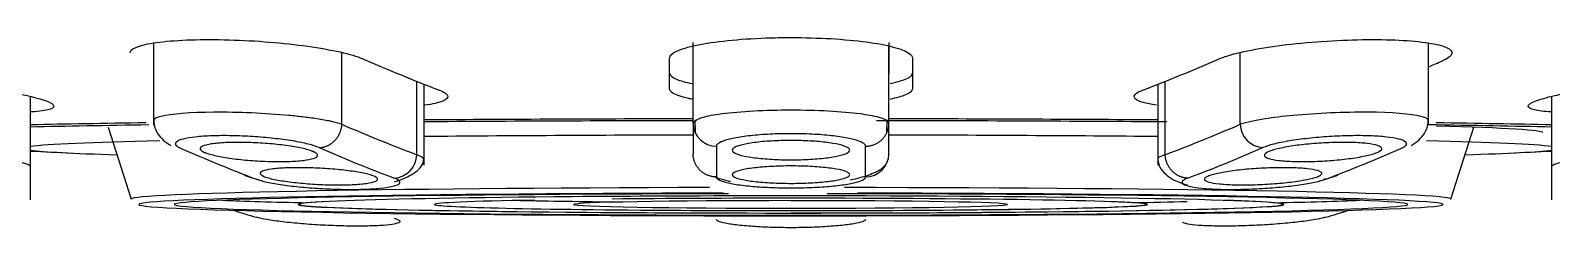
# Model space of a CAD drawing. Header units: millimetres. Extents: x 1617 to 5774, y 11446 to 13973.
# Drawn here: x 3354.54 to 3373.96, y 12000.58 to 12003.11 of the extents above; entities that cross this region are included whole.
import ezdxf

# ---------------------------------------------------------------- set-up
doc = ezdxf.new("R2010")
doc.units = ezdxf.units.MM
doc.layers.get('0').update_dxf_attribs({"color": 250})

# ---------------------------------------------------------------- blocks, each defined once
blk = doc.blocks.new('22')
at = {"linetype": 'Continuous'}
for p, q in [((3356.107, 12002.947), (3356.107, 12001.895)), ((3362.996, 12002.556), (3362.996, 12002.953)), ((3365.496, 12002.953), (3365.496, 12002.556)), ((3372.384, 12001.895), (3372.384, 12002.942)), ((3358.512, 12001.906), (3358.512, 12002.821)), ((3362.696, 12002.358), (3362.696, 12002.754)), ((3362.996, 12001.921), (3362.996, 12002.905)), ((3365.496, 12001.921), (3365.496, 12002.906)), ((3365.796, 12002.754), (3365.796, 12002.358)), ((3369.979, 12001.906), (3369.979, 12002.826)), ((3359.469, 12001.516), (3359.469, 12002.456)), ((3359.564, 12001.383), (3359.564, 12002.418)), ((3368.927, 12002.418), (3368.927, 12001.383)), ((3369.022, 12001.516), (3369.022, 12002.456)), ((3354.535, 12001.324), (3354.535, 12002.26)), ((3373.956, 12002.262), (3373.956, 12001.324)), ((3363.017, 12001.963), (3363.022, 12001.796)), ((3365.469, 12001.796), (3365.474, 12001.963)), ((3355.526, 12001.868), (3355.823, 12000.949)), ((3362.996, 12001.921), (3362.996, 12001.528)), ((3365.496, 12001.528), (3365.496, 12001.921)), ((3372.668, 12000.949), (3372.965, 12001.868)), ((3363.293, 12001.625), (3363.293, 12001.231)), ((3365.198, 12001.231), (3365.198, 12001.625)), ((3354.535, 12000.941), (3354.535, 12001.324)), ((3373.956, 12001.324), (3373.956, 12000.941))]:
    blk.add_line(p, q, dxfattribs=at)
for centre, radius, start, end in [((3363.294, 12001.923), 0.298, 180.3938, 269.9541), ((3370.29, 12001.918), 0.311, 182.2941, 266.5748), ((3364.246, 12199.325), 198, 267.18902, 267.34186), ((3364.246, 12199.325), 198, 272.65814, 272.81098), ((3359.161, 12001.525), 0.308, 273.4428, 358.3409), ((3365.197, 12001.53), 0.298, 270.14, 359.7006)]:
    blk.add_arc(centre, radius, start, end, dxfattribs=at)
for centre, major_axis, ratio, start_param, end_param in [((3364.246, 12003.024), (21.554, 0), 0.017452, 0, 3.237336), ((3365.678, 12121.064), (0.867, -119.987), 0.382625, -0.169471, -0.14843), ((3362.814, 12121.064), (-0.867, -119.987), 0.382625, 0.14843, 0.169471), ((3365.678, 12121.044), (-0.867, -119.987), 0.382625, 0.165463, 0.169471), ((3364.246, 12001.754), (12.771, 0), 0.017452, -4.614356, -4.337067), ((3364.246, 12001.738), (12.312, 0), 0.017452, -4.61069, -4.322341), ((3364.246, 12001.738), (12.312, 0), 0.017452, 1.170603, 1.48204), ((3364.246, 12001.754), (12.771, 0), 0.017452, 1.195475, 1.472764), ((3364.246, 12001.754), (12.771, 0), 0.017452, -4.011667, -3.848596), ((3364.246, 12001.738), (12.312, 0), 0.017452, -3.983809, -3.803785), ((3365.4, 12121.247), (0.875, -120.993), 0.382625, -0.16821, -0.147347), ((3364.246, 12001.598), (9.81, 0), 0.017452, -4.584619, -4.214888), ((3364.246, 12001.598), (9.81, 0), 0.017452, 1.073295, 1.443027), ((3363.091, 12121.247), (-0.875, -120.993), 0.382625, 0.147347, 0.16821), ((3364.246, 12001.738), (12.312, 0), 0.017452, 0.662192, 0.848669), ((3364.246, 12001.754), (12.771, 0), 0.017452, 0.707004, 0.870026), ((3364.246, 12001.798), (-9.6, 0), 0.017452, 3.141593, 3.680107), ((3364.246, 12001.598), (9.81, 0), 0.017452, -3.748197, -3.284322), ((3364.246, 12001.598), (9.81, 0), 0.017452, 3.284322, 3.642315), ((3363.366, 12121.232), (0.877, -121.293), 0.382625, -0.16821, -0.147347), ((3365.126, 12121.245), (0.877, -121.293), 0.382625, -0.16821, -0.147347), ((3363.366, 12121.245), (-0.877, -121.293), 0.382625, 0.147347, 0.16821), ((3365.126, 12121.232), (-0.877, -121.293), 0.382625, 0.147347, 0.16821), ((3364.246, 12001.598), (9.81, 0), 0.017452, 0.14273, 0.5968), ((3364.246, 12001.598), (9.81, 0), 0.017452, -0.500722, -0.14273), ((3364.246, 12000.95), (-8.422, 0), 0.017452, 4.836504, 6.283185), ((3364.246, 12000.88), (-8.327, 0), 0.017452, 0, 4.610261), ((3364.246, 12000.88), (-8.327, 0), 0.017452, 4.81599, 6.283185), ((3364.246, 12000.88), (-7.875, 0), 0.017452, 0, 4.653756), ((3364.246, 12000.88), (-7.875, 0), 0.017452, 4.814191, 6.283185), ((3364.246, 12000.88), (6.275, 0), 0.017452, 1.727883, 4.459021), ((3364.246, 12000.88), (-6.292, 0), 0.017452, 4.712389, 5.210851), ((3364.246, 12000.88), (6.275, 0), 0.017452, 0, 1.570344), ((3364.246, 12000.95), (-8.422, 0), 0.017452, 3.135953, 4.631373), ((3364.246, 12000.95), (-8.422, 0), 0.017452, 0, 0.005639), ((3364.246, 12000.987), (-7.875, 0), 0.017452, 0.398065, 0.669878), ((3363.366, 12121.245), (-0.877, -121.293), 0.382625, -0.115924, -0.109566), ((3364.246, 12000.88), (-6.292, 0), 0.017452, 0, 3.637103), ((3364.246, 12000.88), (-6.292, 0), 0.017452, 5.924018, 6.283185), ((3364.246, 12000.88), (-4.552, 0), 0.017452, 5.513728, 6.283185), ((3364.246, 12000.88), (-4.552, 0), 0.017452, 0, 3.63791), ((3364.246, 12000.98), (4.438, 0), 0.017452, 3.820424, 4.19718), ((3364.246, 12000.88), (-2.779, 0), 0.017452, 4.712794, 6.283185), ((3364.246, 12000.88), (-2.779, 0), 0.017452, 0, 1.570796), ((3364.246, 12000.88), (-4.552, 0), 0.017452, 4.712389, 5.237598), ((3364.246, 12000.88), (4.537, 0), 0.017452, 4.334926, 6.283185), ((3364.246, 12000.88), (6.275, 0), 0.017452, 4.712389, 6.283185), ((3364.246, 12000.88), (2.763, 0), 0.017452, 4.712389, 6.283185), ((3364.246, 12000.88), (2.763, 0), 0.017452, 0, 1.570392), ((3364.246, 12000.88), (4.537, 0), 0.017452, 0, 1.570358), ((3364.246, 12000.98), (6.175, 0), 0.017452, -0.789491, -0.611512), ((3364.246, 12000.987), (-7.875, 0), 0.017452, -3.81147, -3.539658), ((3365.126, 12121.245), (0.877, -121.293), 0.382625, 0.109566, 0.115924)]:
    blk.add_ellipse(centre, major_axis=major_axis, ratio=ratio, start_param=start_param, end_param=end_param, dxfattribs=at)
for points, knots in [([(3355.807, 12002.82), (3355.807, 12002.843), (3355.829, 12002.866), (3355.872, 12002.886), (3355.921, 12002.91), (3356.001, 12002.931), (3356.105, 12002.947), (3356.207, 12002.963), (3356.335, 12002.975), (3356.478, 12002.983), (3356.62, 12002.99), (3356.781, 12002.992), (3356.947, 12002.99), (3357.113, 12002.987), (3357.288, 12002.98), (3357.459, 12002.968), (3357.63, 12002.956), (3357.802, 12002.94), (3357.959, 12002.92), (3358.118, 12002.901), (3358.267, 12002.877), (3358.395, 12002.851), (3358.524, 12002.826), (3358.635, 12002.797), (3358.718, 12002.768), (3358.744, 12002.759), (3358.768, 12002.75), (3358.789, 12002.74)], [0.1254368, 0.1254368, 0.1254368, 0.1254368, 0.2179797, 0.2179797, 0.2179797, 0.3264185, 0.3264185, 0.3264185, 0.4336625, 0.4336625, 0.4336625, 0.5398, 0.5398, 0.5398, 0.6454063, 0.6454063, 0.6454063, 0.7512726, 0.7512726, 0.7512726, 0.8580682, 0.8580682, 0.8580682, 0.9660681, 0.9660681, 0.9660681, 1, 1, 1, 1]), ([(3362.696, 12002.754), (3362.696, 12002.784), (3362.726, 12002.814), (3362.785, 12002.842), (3362.843, 12002.87), (3362.931, 12002.896), (3363.042, 12002.919), (3363.152, 12002.942), (3363.288, 12002.962), (3363.438, 12002.978), (3363.586, 12002.993), (3363.752, 12003.005), (3363.922, 12003.011), (3364.028, 12003.015), (3364.137, 12003.016), (3364.246, 12003.016), (3364.418, 12003.016), (3364.592, 12003.011), (3364.754, 12003.002), (3364.917, 12002.992), (3365.071, 12002.978), (3365.206, 12002.96), (3365.341, 12002.942), (3365.459, 12002.92), (3365.552, 12002.895), (3365.645, 12002.871), (3365.714, 12002.843), (3365.754, 12002.814), (3365.782, 12002.795), (3365.796, 12002.774), (3365.796, 12002.754)], [0, 0, 0, 0, 0.109023, 0.109023, 0.109023, 0.21808, 0.21808, 0.21808, 0.326569, 0.326569, 0.326569, 0.433863, 0.433863, 0.433863, 0.500051, 0.500051, 0.500051, 0.605996, 0.605996, 0.605996, 0.711907, 0.711907, 0.711907, 0.81835, 0.81835, 0.81835, 0.925954, 0.925954, 0.925954, 1, 1, 1, 1]), ([(3369.702, 12002.74), (3369.769, 12002.77), (3369.865, 12002.799), (3369.982, 12002.827), (3370.099, 12002.854), (3370.241, 12002.88), (3370.396, 12002.902), (3370.55, 12002.924), (3370.72, 12002.943), (3370.894, 12002.958), (3371.065, 12002.972), (3371.244, 12002.982), (3371.415, 12002.987), (3371.585, 12002.992), (3371.751, 12002.992), (3371.901, 12002.987), (3372.05, 12002.982), (3372.187, 12002.973), (3372.3, 12002.959), (3372.413, 12002.945), (3372.505, 12002.927), (3372.57, 12002.906), (3372.635, 12002.884), (3372.673, 12002.859), (3372.682, 12002.833), (3372.691, 12002.806), (3372.67, 12002.777), (3372.621, 12002.748), (3372.605, 12002.738), (3372.587, 12002.729), (3372.566, 12002.72)], [0, 0, 0, 0, 0.108972, 0.108972, 0.108972, 0.21798, 0.21798, 0.21798, 0.326418, 0.326418, 0.326418, 0.433662, 0.433662, 0.433662, 0.5398, 0.5398, 0.5398, 0.645406, 0.645406, 0.645406, 0.751273, 0.751273, 0.751273, 0.858068, 0.858068, 0.858068, 0.966068, 0.966068, 0.966068, 1, 1, 1, 1]), ([(3362.696, 12002.56), (3362.696, 12002.534), (3362.726, 12002.508), (3362.784, 12002.483), (3362.832, 12002.463), (3362.901, 12002.444), (3362.985, 12002.426)], [0, 0, 0, 0, 0.1085648, 0.1085648, 0.1085648, 0.1983727, 0.1983727, 0.1983727, 0.1983727]), ([(3365.513, 12002.428), (3365.564, 12002.438), (3365.608, 12002.45), (3365.645, 12002.461), (3365.72, 12002.484), (3365.768, 12002.51), (3365.787, 12002.535), (3365.793, 12002.543), (3365.796, 12002.552), (3365.796, 12002.56)], [0.8045253, 0.8045253, 0.8045253, 0.8045253, 0.858395, 0.858395, 0.858395, 0.9662388, 0.9662388, 0.9662388, 1, 1, 1, 1]), ([(3359.746, 12002.348), (3359.813, 12002.322), (3359.853, 12002.296), (3359.862, 12002.272), (3359.871, 12002.247), (3359.85, 12002.224), (3359.801, 12002.203), (3359.751, 12002.182), (3359.672, 12002.164), (3359.569, 12002.15), (3359.568, 12002.149), (3359.566, 12002.149), (3359.565, 12002.149)], [0, 0, 0, 0, 0.1085609, 0.1085609, 0.1085609, 0.2171477, 0.2171477, 0.2171477, 0.3253166, 0.3253166, 0.3253166, 0.3267849, 0.3267849, 0.3267849, 0.3267849]), ([(3362.986, 12002.225), (3362.969, 12002.228), (3362.953, 12002.232), (3362.938, 12002.235), (3362.845, 12002.257), (3362.776, 12002.281), (3362.736, 12002.306), (3362.709, 12002.323), (3362.696, 12002.341), (3362.696, 12002.358)], [0.8016214, 0.8016214, 0.8016214, 0.8016214, 0.8194182, 0.8194182, 0.8194182, 0.9269885, 0.9269885, 0.9269885, 1, 1, 1, 1]), ([(3365.796, 12002.358), (3365.796, 12002.332), (3365.765, 12002.306), (3365.707, 12002.282), (3365.659, 12002.262), (3365.591, 12002.242), (3365.506, 12002.225)], [0, 0, 0, 0, 0.1086116, 0.1086116, 0.1086116, 0.1984644, 0.1984644, 0.1984644, 0.1984644]), ([(3368.912, 12002.151), (3368.844, 12002.161), (3368.786, 12002.173), (3368.742, 12002.185), (3368.677, 12002.204), (3368.638, 12002.226), (3368.629, 12002.249), (3368.62, 12002.273), (3368.641, 12002.298), (3368.69, 12002.324), (3368.706, 12002.332), (3368.724, 12002.34), (3368.745, 12002.348)], [0.6786588, 0.6786588, 0.6786588, 0.6786588, 0.7514439, 0.7514439, 0.7514439, 0.8583981, 0.8583981, 0.8583981, 0.9662405, 0.9662405, 0.9662405, 1, 1, 1, 1]), ([(3354.382, 12002.298), (3354.505, 12002.273), (3354.609, 12002.247), (3354.684, 12002.223), (3354.759, 12002.199), (3354.808, 12002.176), (3354.827, 12002.155), (3354.845, 12002.134), (3354.834, 12002.115), (3354.793, 12002.101), (3354.753, 12002.086), (3354.683, 12002.074), (3354.589, 12002.067), (3354.574, 12002.066), (3354.56, 12002.065), (3354.545, 12002.064)], [0, 0, 0, 0, 0.1085609, 0.1085609, 0.1085609, 0.2171477, 0.2171477, 0.2171477, 0.3253166, 0.3253166, 0.3253166, 0.4326082, 0.4326082, 0.4326082, 0.4486413, 0.4486413, 0.4486413, 0.4486413]), ([(3373.949, 12002.064), (3373.859, 12002.069), (3373.788, 12002.078), (3373.739, 12002.089), (3373.683, 12002.102), (3373.655, 12002.118), (3373.656, 12002.137), (3373.657, 12002.156), (3373.688, 12002.178), (3373.745, 12002.201), (3373.803, 12002.224), (3373.891, 12002.249), (3373.999, 12002.274), (3374.034, 12002.282), (3374.071, 12002.29), (3374.11, 12002.298)], [0.5511258, 0.5511258, 0.5511258, 0.5511258, 0.645172, 0.645172, 0.645172, 0.7514439, 0.7514439, 0.7514439, 0.8583981, 0.8583981, 0.8583981, 0.9662405, 0.9662405, 0.9662405, 1, 1, 1, 1]), ([(3356.108, 12001.972), (3356.109, 12001.939), (3356.112, 12001.883), (3356.154, 12001.788), (3356.227, 12001.701), (3356.29, 12001.659), (3356.328, 12001.635)], [0, 0, 0, 0, 0.251954, 0.50563, 0.756664, 1, 1, 1, 1]), ([(3358.512, 12001.906), (3358.468, 12001.919), (3358.385, 12001.943), (3358.205, 12001.975), (3358.02, 12002), (3357.611, 12002.043), (3356.823, 12002.079), (3356.223, 12002.029), (3356.107, 12001.975), (3356.109, 12001.955), (3356.11, 12001.952)], [0, 0, 0, 0, 0.0768018, 0.1447945, 0.204044, 0.254524, 0.5006613, 0.7467975, 0.8561245, 0.8740578, 0.8740578, 0.8740578, 0.8740578]), ([(3365.473, 12001.952), (3365.469, 12001.955), (3365.449, 12001.969), (3365.384, 12001.992), (3365.266, 12002.018), (3364.968, 12002.064), (3364.243, 12002.105), (3363.452, 12002.059), (3363.109, 12001.998), (3363.049, 12001.966), (3363.029, 12001.952)], [0.0602161, 0.0602161, 0.0602161, 0.0602161, 0.0768018, 0.1447946, 0.204044, 0.2545241, 0.5006614, 0.7467976, 0.8561246, 0.9406219, 0.9406219, 0.9406219, 0.9406219]), ([(3372.384, 12001.952), (3372.384, 12001.955), (3372.381, 12001.967), (3372.357, 12001.986), (3372.215, 12002.034), (3371.663, 12002.079), (3370.802, 12002.039), (3370.239, 12001.973), (3370.073, 12001.93), (3369.979, 12001.906)], [0.1270408, 0.1270408, 0.1270408, 0.1270408, 0.1447945, 0.204044, 0.254524, 0.5006613, 0.7467975, 0.8561245, 1, 1, 1, 1]), ([(3372.164, 12001.635), (3372.201, 12001.659), (3372.264, 12001.701), (3372.337, 12001.788), (3372.379, 12001.883), (3372.382, 12001.939), (3372.383, 12001.972)], [0, 0, 0, 0, 0.243438, 0.494429, 0.748061, 1, 1, 1, 1]), ([(3358.146, 12001.556), (3358.178, 12001.542), (3358.198, 12001.528), (3358.202, 12001.515), (3358.206, 12001.502), (3358.196, 12001.489), (3358.172, 12001.478), (3358.148, 12001.467), (3358.109, 12001.457), (3358.059, 12001.449), (3358.01, 12001.441), (3357.948, 12001.436), (3357.879, 12001.432), (3357.81, 12001.429), (3357.732, 12001.428), (3357.652, 12001.429), (3357.572, 12001.43), (3357.487, 12001.433), (3357.404, 12001.439), (3357.321, 12001.444), (3357.238, 12001.452), (3357.162, 12001.461), (3357.085, 12001.471), (3357.013, 12001.482), (3356.951, 12001.494), (3356.888, 12001.506), (3356.835, 12001.52), (3356.795, 12001.533), (3356.782, 12001.538), (3356.77, 12001.542), (3356.76, 12001.546), (3356.728, 12001.56), (3356.708, 12001.574), (3356.704, 12001.588), (3356.7, 12001.601), (3356.71, 12001.614), (3356.734, 12001.625), (3356.758, 12001.636), (3356.797, 12001.646), (3356.847, 12001.654), (3356.896, 12001.661), (3356.958, 12001.667), (3357.027, 12001.671), (3357.096, 12001.674), (3357.174, 12001.675), (3357.254, 12001.674), (3357.334, 12001.673), (3357.419, 12001.669), (3357.502, 12001.664), (3357.585, 12001.658), (3357.668, 12001.651), (3357.744, 12001.641), (3357.821, 12001.632), (3357.893, 12001.621), (3357.955, 12001.609), (3358.018, 12001.597), (3358.071, 12001.583), (3358.111, 12001.569), (3358.124, 12001.565), (3358.136, 12001.561), (3358.146, 12001.556)], [0, 0, 0, 0, 0.054446, 0.054446, 0.054446, 0.108909, 0.108909, 0.108909, 0.163102, 0.163102, 0.163102, 0.216727, 0.216727, 0.216727, 0.26983, 0.26983, 0.26983, 0.322681, 0.322681, 0.322681, 0.375655, 0.375655, 0.375655, 0.429067, 0.429067, 0.429067, 0.483051, 0.483051, 0.483051, 0.500001, 0.500001, 0.500001, 0.554448, 0.554448, 0.554448, 0.608912, 0.608912, 0.608912, 0.663105, 0.663105, 0.663105, 0.716732, 0.716732, 0.716732, 0.769833, 0.769833, 0.769833, 0.822681, 0.822681, 0.822681, 0.875653, 0.875653, 0.875653, 0.929065, 0.929065, 0.929065, 0.98305, 0.98305, 0.98305, 1, 1, 1, 1]), ([(3364.996, 12001.575), (3364.996, 12001.561), (3364.981, 12001.547), (3364.953, 12001.534), (3364.924, 12001.52), (3364.882, 12001.508), (3364.828, 12001.497), (3364.775, 12001.486), (3364.709, 12001.477), (3364.637, 12001.469), (3364.565, 12001.462), (3364.485, 12001.457), (3364.403, 12001.454), (3364.321, 12001.451), (3364.235, 12001.45), (3364.152, 12001.452), (3364.07, 12001.454), (3363.988, 12001.458), (3363.914, 12001.464), (3363.839, 12001.47), (3363.77, 12001.478), (3363.712, 12001.488), (3363.653, 12001.498), (3363.604, 12001.509), (3363.568, 12001.522), (3363.532, 12001.534), (3363.509, 12001.548), (3363.5, 12001.562), (3363.497, 12001.566), (3363.496, 12001.571), (3363.496, 12001.575), (3363.496, 12001.589), (3363.51, 12001.603), (3363.539, 12001.616), (3363.567, 12001.63), (3363.61, 12001.642), (3363.663, 12001.653), (3363.716, 12001.664), (3363.782, 12001.673), (3363.854, 12001.681), (3363.926, 12001.688), (3364.006, 12001.693), (3364.089, 12001.696), (3364.17, 12001.699), (3364.256, 12001.7), (3364.339, 12001.698), (3364.421, 12001.696), (3364.503, 12001.692), (3364.577, 12001.686), (3364.652, 12001.68), (3364.721, 12001.672), (3364.779, 12001.662), (3364.838, 12001.652), (3364.887, 12001.641), (3364.923, 12001.628), (3364.959, 12001.616), (3364.982, 12001.602), (3364.991, 12001.588), (3364.994, 12001.584), (3364.996, 12001.579), (3364.996, 12001.575)], [0, 0, 0, 0, 0.054446, 0.054446, 0.054446, 0.108909, 0.108909, 0.108909, 0.163102, 0.163102, 0.163102, 0.216727, 0.216727, 0.216727, 0.26983, 0.26983, 0.26983, 0.322681, 0.322681, 0.322681, 0.375655, 0.375655, 0.375655, 0.429067, 0.429067, 0.429067, 0.483051, 0.483051, 0.483051, 0.500001, 0.500001, 0.500001, 0.554448, 0.554448, 0.554448, 0.608912, 0.608912, 0.608912, 0.663105, 0.663105, 0.663105, 0.716732, 0.716732, 0.716732, 0.769833, 0.769833, 0.769833, 0.822681, 0.822681, 0.822681, 0.875653, 0.875653, 0.875653, 0.929065, 0.929065, 0.929065, 0.98305, 0.98305, 0.98305, 1, 1, 1, 1]), ([(3371.731, 12001.546), (3371.699, 12001.532), (3371.652, 12001.519), (3371.596, 12001.506), (3371.539, 12001.493), (3371.47, 12001.48), (3371.396, 12001.47), (3371.321, 12001.46), (3371.239, 12001.451), (3371.155, 12001.444), (3371.072, 12001.437), (3370.985, 12001.432), (3370.903, 12001.43), (3370.821, 12001.428), (3370.74, 12001.428), (3370.667, 12001.43), (3370.595, 12001.432), (3370.529, 12001.437), (3370.474, 12001.443), (3370.42, 12001.45), (3370.375, 12001.458), (3370.344, 12001.469), (3370.312, 12001.479), (3370.294, 12001.49), (3370.289, 12001.503), (3370.285, 12001.516), (3370.295, 12001.529), (3370.319, 12001.543), (3370.326, 12001.548), (3370.335, 12001.552), (3370.345, 12001.556), (3370.378, 12001.57), (3370.424, 12001.584), (3370.481, 12001.597), (3370.538, 12001.61), (3370.606, 12001.622), (3370.681, 12001.633), (3370.755, 12001.643), (3370.838, 12001.652), (3370.922, 12001.659), (3371.005, 12001.666), (3371.091, 12001.67), (3371.174, 12001.673), (3371.256, 12001.675), (3371.337, 12001.675), (3371.409, 12001.673), (3371.481, 12001.671), (3371.547, 12001.666), (3371.602, 12001.66), (3371.657, 12001.653), (3371.702, 12001.644), (3371.733, 12001.634), (3371.764, 12001.624), (3371.783, 12001.612), (3371.787, 12001.6), (3371.792, 12001.587), (3371.782, 12001.573), (3371.758, 12001.56), (3371.75, 12001.555), (3371.741, 12001.551), (3371.731, 12001.546)], [0, 0, 0, 0, 0.054446, 0.054446, 0.054446, 0.108909, 0.108909, 0.108909, 0.163102, 0.163102, 0.163102, 0.216727, 0.216727, 0.216727, 0.26983, 0.26983, 0.26983, 0.322681, 0.322681, 0.322681, 0.375655, 0.375655, 0.375655, 0.429067, 0.429067, 0.429067, 0.483051, 0.483051, 0.483051, 0.500001, 0.500001, 0.500001, 0.554448, 0.554448, 0.554448, 0.608912, 0.608912, 0.608912, 0.663105, 0.663105, 0.663105, 0.716732, 0.716732, 0.716732, 0.769833, 0.769833, 0.769833, 0.822681, 0.822681, 0.822681, 0.875653, 0.875653, 0.875653, 0.929065, 0.929065, 0.929065, 0.98305, 0.98305, 0.98305, 1, 1, 1, 1]), ([(3354.535, 12001.362), (3354.535, 12001.362), (3354.538, 12001.374), (3354.489, 12001.405), (3354.289, 12001.442), (3354.169, 12001.464)], [0.7470879, 0.7470879, 0.7470879, 0.7470879, 0.7471642, 0.8493692, 1, 1, 1, 1]), ([(3359.183, 12001.169), (3359.213, 12001.178), (3359.304, 12001.209), (3359.436, 12001.275), (3359.548, 12001.377), (3359.559, 12001.447), (3359.563, 12001.489)], [0.7037403, 0.7037403, 0.7037403, 0.7037403, 0.7402866, 0.8185805, 0.9055371, 1, 1, 1, 1]), ([(3363.496, 12001.261), (3363.496, 12001.274), (3363.51, 12001.286), (3363.538, 12001.298), (3363.567, 12001.31), (3363.609, 12001.321), (3363.662, 12001.331), (3363.716, 12001.341), (3363.781, 12001.349), (3363.853, 12001.356), (3363.925, 12001.363), (3364.005, 12001.367), (3364.087, 12001.37), (3364.169, 12001.373), (3364.255, 12001.373), (3364.337, 12001.372), (3364.42, 12001.37), (3364.502, 12001.367), (3364.577, 12001.361), (3364.651, 12001.356), (3364.721, 12001.348), (3364.779, 12001.339), (3364.838, 12001.331), (3364.887, 12001.32), (3364.923, 12001.309), (3364.959, 12001.298), (3364.982, 12001.285), (3364.991, 12001.273), (3364.994, 12001.269), (3364.996, 12001.265), (3364.996, 12001.261), (3364.996, 12001.249), (3364.981, 12001.236), (3364.953, 12001.224), (3364.925, 12001.212), (3364.882, 12001.201), (3364.829, 12001.191), (3364.776, 12001.182), (3364.71, 12001.173), (3364.638, 12001.166), (3364.567, 12001.16), (3364.486, 12001.155), (3364.404, 12001.152), (3364.323, 12001.15), (3364.237, 12001.149), (3364.154, 12001.151), (3364.071, 12001.152), (3363.989, 12001.156), (3363.915, 12001.161), (3363.84, 12001.167), (3363.771, 12001.174), (3363.712, 12001.183), (3363.653, 12001.192), (3363.604, 12001.202), (3363.568, 12001.213), (3363.532, 12001.225), (3363.509, 12001.237), (3363.5, 12001.249), (3363.497, 12001.253), (3363.496, 12001.257), (3363.496, 12001.261)], [0, 0, 0, 0, 0.054288, 0.054288, 0.054288, 0.108589, 0.108589, 0.108589, 0.162679, 0.162679, 0.162679, 0.216326, 0.216326, 0.216326, 0.269559, 0.269559, 0.269559, 0.322592, 0.322592, 0.322592, 0.375721, 0.375721, 0.375721, 0.429196, 0.429196, 0.429196, 0.483121, 0.483121, 0.483121, 0.500004, 0.500004, 0.500004, 0.55429, 0.55429, 0.55429, 0.60859, 0.60859, 0.60859, 0.662678, 0.662678, 0.662678, 0.716323, 0.716323, 0.716323, 0.769557, 0.769557, 0.769557, 0.822591, 0.822591, 0.822591, 0.87572, 0.87572, 0.87572, 0.929194, 0.929194, 0.929194, 0.983118, 0.983118, 0.983118, 1, 1, 1, 1]), ([(3365.003, 12001.193), (3365.016, 12001.196), (3365.11, 12001.217), (3365.273, 12001.265), (3365.442, 12001.351), (3365.47, 12001.413), (3365.484, 12001.451)], [0.4555623, 0.4555623, 0.4555623, 0.4555623, 0.4795533, 0.6343288, 0.8077511, 1, 1, 1, 1]), ([(3369.022, 12001.516), (3368.989, 12001.504), (3368.937, 12001.485), (3368.926, 12001.467), (3368.927, 12001.46)], [0, 0, 0, 0, 0.0819943, 0.1278999, 0.1278999, 0.1278999, 0.1278999]), ([(3368.929, 12001.489), (3368.931, 12001.444), (3368.937, 12001.372), (3369.039, 12001.239), (3369.183, 12001.164), (3369.289, 12001.134), (3369.306, 12001.129)], [0, 0, 0, 0, 0.0745539, 0.1429435, 0.2562898, 0.2782717, 0.2782717, 0.2782717, 0.2782717]), ([(3374.322, 12001.464), (3374.253, 12001.453), (3374.124, 12001.431), (3374.015, 12001.401), (3373.965, 12001.379), (3373.955, 12001.367), (3373.956, 12001.362), (3373.956, 12001.362)], [0, 0, 0, 0, 0.0819943, 0.1516797, 0.2091107, 0.2542445, 0.2542897, 0.2542897, 0.2542897, 0.2542897]), ([(3357.267, 12001.253), (3357.31, 12001.238), (3357.361, 12001.22), (3357.436, 12001.202), (3357.458, 12001.197)], [0, 0, 0, 0, 0.0837857, 0.1137258, 0.1137258, 0.1137258, 0.1137258]), ([(3357.525, 12001.235), (3357.493, 12001.248), (3357.474, 12001.26), (3357.469, 12001.272), (3357.465, 12001.284), (3357.475, 12001.296), (3357.499, 12001.306), (3357.523, 12001.316), (3357.561, 12001.325), (3357.611, 12001.332), (3357.66, 12001.339), (3357.722, 12001.344), (3357.791, 12001.347), (3357.86, 12001.35), (3357.938, 12001.351), (3358.018, 12001.35), (3358.099, 12001.349), (3358.184, 12001.346), (3358.267, 12001.342), (3358.35, 12001.337), (3358.433, 12001.33), (3358.509, 12001.321), (3358.587, 12001.313), (3358.659, 12001.303), (3358.721, 12001.292), (3358.783, 12001.281), (3358.837, 12001.269), (3358.877, 12001.257), (3358.89, 12001.253), (3358.901, 12001.249), (3358.911, 12001.245), (3358.944, 12001.233), (3358.963, 12001.22), (3358.967, 12001.208), (3358.972, 12001.196), (3358.962, 12001.185), (3358.938, 12001.175), (3358.914, 12001.165), (3358.875, 12001.156), (3358.826, 12001.149), (3358.776, 12001.142), (3358.715, 12001.137), (3358.645, 12001.134), (3358.577, 12001.13), (3358.499, 12001.129), (3358.418, 12001.13), (3358.338, 12001.131), (3358.253, 12001.134), (3358.17, 12001.139), (3358.087, 12001.144), (3358.004, 12001.151), (3357.927, 12001.159), (3357.85, 12001.168), (3357.778, 12001.178), (3357.716, 12001.188), (3357.654, 12001.199), (3357.6, 12001.211), (3357.56, 12001.224), (3357.547, 12001.227), (3357.536, 12001.231), (3357.525, 12001.235)], [0, 0, 0, 0, 0.054288, 0.054288, 0.054288, 0.108589, 0.108589, 0.108589, 0.162679, 0.162679, 0.162679, 0.216326, 0.216326, 0.216326, 0.269559, 0.269559, 0.269559, 0.322592, 0.322592, 0.322592, 0.375721, 0.375721, 0.375721, 0.429196, 0.429196, 0.429196, 0.483121, 0.483121, 0.483121, 0.500004, 0.500004, 0.500004, 0.55429, 0.55429, 0.55429, 0.60859, 0.60859, 0.60859, 0.662678, 0.662678, 0.662678, 0.716323, 0.716323, 0.716323, 0.769557, 0.769557, 0.769557, 0.822591, 0.822591, 0.822591, 0.87572, 0.87572, 0.87572, 0.929194, 0.929194, 0.929194, 0.983118, 0.983118, 0.983118, 1, 1, 1, 1]), ([(3363.266, 12001.236), (3363.293, 12001.225), (3363.357, 12001.204), (3363.431, 12001.184), (3363.474, 12001.175)], [0.4230348, 0.4230348, 0.4230348, 0.4230348, 0.4956691, 0.5870585, 0.5870585, 0.5870585, 0.5870585]), ([(3369.58, 12001.245), (3369.612, 12001.258), (3369.659, 12001.27), (3369.715, 12001.282), (3369.772, 12001.293), (3369.84, 12001.304), (3369.915, 12001.314), (3369.989, 12001.323), (3370.071, 12001.331), (3370.155, 12001.337), (3370.238, 12001.343), (3370.324, 12001.347), (3370.407, 12001.349), (3370.489, 12001.351), (3370.57, 12001.351), (3370.643, 12001.349), (3370.715, 12001.347), (3370.781, 12001.343), (3370.836, 12001.337), (3370.891, 12001.331), (3370.936, 12001.323), (3370.968, 12001.314), (3370.999, 12001.305), (3371.018, 12001.294), (3371.022, 12001.283), (3371.026, 12001.272), (3371.016, 12001.259), (3370.992, 12001.247), (3370.985, 12001.243), (3370.976, 12001.239), (3370.966, 12001.235), (3370.933, 12001.223), (3370.887, 12001.21), (3370.831, 12001.199), (3370.774, 12001.187), (3370.706, 12001.176), (3370.631, 12001.167), (3370.557, 12001.158), (3370.475, 12001.15), (3370.391, 12001.144), (3370.308, 12001.138), (3370.222, 12001.134), (3370.139, 12001.131), (3370.057, 12001.129), (3369.976, 12001.129), (3369.903, 12001.131), (3369.831, 12001.134), (3369.764, 12001.138), (3369.71, 12001.144), (3369.655, 12001.149), (3369.61, 12001.157), (3369.578, 12001.166), (3369.547, 12001.175), (3369.528, 12001.186), (3369.524, 12001.197), (3369.52, 12001.209), (3369.53, 12001.221), (3369.553, 12001.234), (3369.561, 12001.237), (3369.57, 12001.241), (3369.58, 12001.245)], [0, 0, 0, 0, 0.054288, 0.054288, 0.054288, 0.108589, 0.108589, 0.108589, 0.162679, 0.162679, 0.162679, 0.216326, 0.216326, 0.216326, 0.269559, 0.269559, 0.269559, 0.322592, 0.322592, 0.322592, 0.375721, 0.375721, 0.375721, 0.429196, 0.429196, 0.429196, 0.483121, 0.483121, 0.483121, 0.500004, 0.500004, 0.500004, 0.55429, 0.55429, 0.55429, 0.60859, 0.60859, 0.60859, 0.662678, 0.662678, 0.662678, 0.716323, 0.716323, 0.716323, 0.769557, 0.769557, 0.769557, 0.822591, 0.822591, 0.822591, 0.87572, 0.87572, 0.87572, 0.929194, 0.929194, 0.929194, 0.983118, 0.983118, 0.983118, 1, 1, 1, 1]), ([(3371.044, 12001.2), (3371.052, 12001.202), (3371.124, 12001.219), (3371.174, 12001.236), (3371.225, 12001.253)], [0.8897832, 0.8897832, 0.8897832, 0.8897832, 0.9015936, 1, 1, 1, 1]), ([(3371.072, 12000.716), (3371.036, 12000.706), (3370.945, 12000.685), (3370.742, 12000.656), (3370.496, 12000.632), (3370.226, 12000.613), (3369.953, 12000.603), (3369.7, 12000.601), (3369.485, 12000.608), (3369.329, 12000.623), (3369.263, 12000.64), (3369.248, 12000.65), (3369.245, 12000.653)], [0, 0, 0, 0, 0.0909091, 0.1818182, 0.2727273, 0.3636364, 0.4545455, 0.5454545, 0.6363636, 0.7272727, 0.8181818, 0.8407086, 0.8407086, 0.8407086, 0.8407086])]:
    blk.add_open_spline(points, degree=3, knots=knots, dxfattribs=at)
for points in [[(3363.029, 12001.952), (3363.016, 12001.942), (3363.006, 12001.931), (3362.996, 12001.921)], [(3365.496, 12001.921), (3365.49, 12001.932), (3365.485, 12001.942), (3365.473, 12001.952)], [(3358.22, 12001.608), (3358.185, 12001.623), (3358.093, 12001.653), (3357.89, 12001.694), (3357.644, 12001.727), (3357.374, 12001.751), (3357.101, 12001.762), (3356.848, 12001.76), (3356.634, 12001.745), (3356.477, 12001.719), (3356.39, 12001.683), (3356.381, 12001.64), (3356.425, 12001.611), (3356.46, 12001.595)], [(3365.198, 12001.625), (3365.198, 12001.641), (3365.172, 12001.671), (3365.058, 12001.713), (3364.877, 12001.748), (3364.646, 12001.773), (3364.383, 12001.786), (3364.109, 12001.786), (3363.845, 12001.773), (3363.614, 12001.748), (3363.433, 12001.713), (3363.319, 12001.671), (3363.293, 12001.641), (3363.293, 12001.625)], [(3372.031, 12001.595), (3372.066, 12001.611), (3372.11, 12001.64), (3372.101, 12001.683), (3372.014, 12001.719), (3371.857, 12001.745), (3371.643, 12001.76), (3371.39, 12001.762), (3371.117, 12001.751), (3370.847, 12001.727), (3370.601, 12001.694), (3370.398, 12001.653), (3370.307, 12001.623), (3370.271, 12001.608)], [(3359.56, 12001.46), (3359.553, 12001.478), (3359.511, 12001.497), (3359.469, 12001.516)], [(3357.419, 12001.204), (3357.455, 12001.191), (3357.547, 12001.165), (3357.749, 12001.13), (3357.995, 12001.101), (3358.265, 12001.081), (3358.538, 12001.071), (3358.792, 12001.073), (3359.006, 12001.086), (3359.163, 12001.109), (3359.25, 12001.14), (3359.259, 12001.178), (3359.215, 12001.204), (3359.179, 12001.217)], [(3363.293, 12001.231), (3363.293, 12001.218), (3363.319, 12001.192), (3363.434, 12001.155), (3363.614, 12001.125), (3363.845, 12001.103), (3364.108, 12001.091), (3364.383, 12001.091), (3364.647, 12001.103), (3364.878, 12001.125), (3365.058, 12001.155), (3365.172, 12001.192), (3365.198, 12001.218), (3365.198, 12001.231)], [(3369.312, 12001.217), (3369.277, 12001.204), (3369.233, 12001.178), (3369.242, 12001.14), (3369.329, 12001.109), (3369.486, 12001.086), (3369.699, 12001.073), (3369.953, 12001.071), (3370.226, 12001.081), (3370.497, 12001.101), (3370.743, 12001.13), (3370.945, 12001.166), (3371.036, 12001.191), (3371.072, 12001.204)], [(3359.179, 12000.703), (3359.215, 12000.693), (3359.259, 12000.673), (3359.25, 12000.645), (3359.162, 12000.623), (3359.006, 12000.608), (3358.792, 12000.601), (3358.538, 12000.603), (3358.265, 12000.613), (3357.995, 12000.632), (3357.749, 12000.656), (3357.546, 12000.686), (3357.455, 12000.706), (3357.419, 12000.716)], [(3365.198, 12000.689), (3365.198, 12000.679), (3365.172, 12000.659), (3365.058, 12000.631), (3364.877, 12000.608), (3364.646, 12000.591), (3364.383, 12000.582), (3364.109, 12000.582), (3363.845, 12000.591), (3363.614, 12000.608), (3363.433, 12000.631), (3363.319, 12000.659), (3363.293, 12000.679), (3363.293, 12000.689)]]:
    blk.add_open_spline(points, degree=3, dxfattribs=at)
for points, weights in [([(3358.22, 12001.608), (3358.382, 12001.61), (3358.502, 12001.734), (3358.512, 12001.906)], [1.16958584679, 0.943440382302, 0.943471388655, 1.16967886585]), ([(3365.198, 12001.625), (3365.373, 12001.627), (3365.496, 12001.749), (3365.496, 12001.921)], [1.16958584594, 0.943440382288, 0.943471388938, 1.16967886589]), ([(3363.293, 12001.231), (3363.121, 12001.233), (3362.996, 12001.354), (3362.996, 12001.528)], [1.20247656849, 0.95507362009, 0.934394013064, 1.14043774741]), ([(3369.312, 12001.217), (3369.152, 12001.22), (3369.031, 12001.341), (3369.022, 12001.516)], [1.20247657104, 0.95507362052, 0.934394012402, 1.14043774669])]:
    blk.add_rational_spline(points, weights, degree=3, dxfattribs=at)

msp = doc.modelspace()

# ---------------------------------------------------------------- block references
msp.add_blockref('22', (0, 0))

doc.saveas('drawing.dxf')
